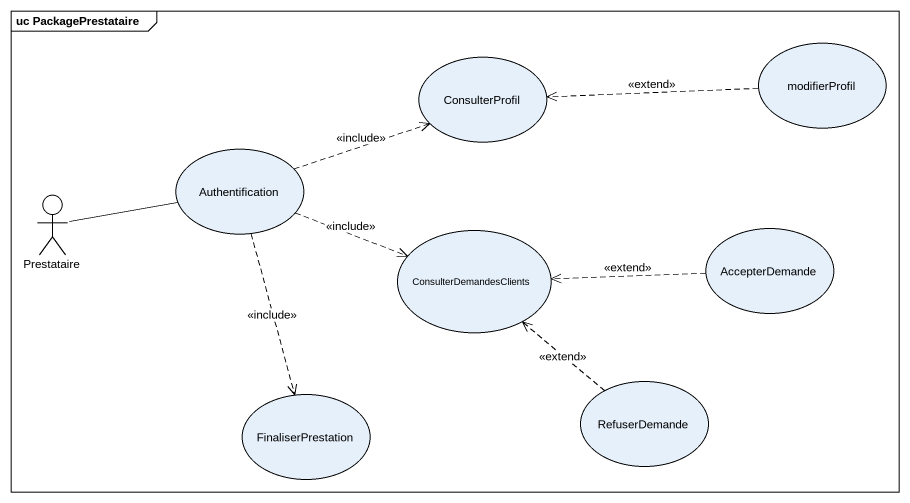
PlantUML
@startuml
mainframe uc PackagePrestataire
usecase ConsulterProfil
usecase modifierProfil
usecase Authentification
actor Prestataire
usecase ConsulterDemandesClients
usecase AccepterDemande
usecase FinaliserPrestation
usecase RefuserDemande
modifierProfil .left.> ConsulterProfil : <<extend>>
Authentification .right.> ConsulterProfil : <<include>>
Authentification .right.> ConsulterDemandesClients : <<include>>
Authentification ..> FinaliserPrestation : <<include>>
Prestataire -right- Authentification
AccepterDemande .left.> ConsulterDemandesClients : <<extend>>
RefuserDemande .up.> ConsulterDemandesClients : <<extend>>
@enduml
